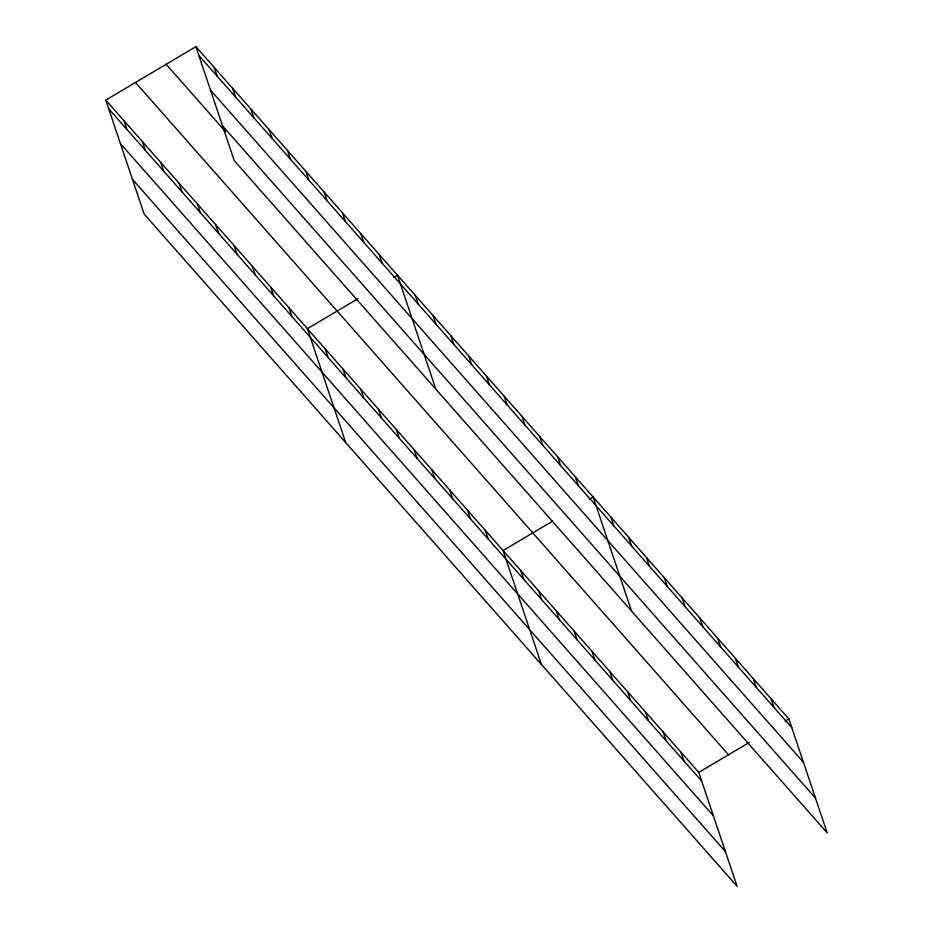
<?xml version="1.0" encoding="UTF-8"?>
<svg xmlns="http://www.w3.org/2000/svg" width="933" height="933" viewBox="0 0 933 933"><rect width="100%" height="100%" fill="white"/><g stroke="black" fill="none" stroke-linecap="round" stroke-linejoin="round"><path stroke-width="1.4" d="M105.791 100.099L698.77 772.396L737.117 886.35L144.137 214.054L105.791 100.099L195.883 46.65L788.863 718.946L827.209 832.901L234.23 160.604L195.883 46.65M357.957 298.688L307.4 328.684L345.746 442.639M393.784 277.439L397.493 275.235L435.851 389.189M552.418 521.267L503.085 550.54L541.432 664.494M589.469 499.295L593.178 497.091L631.536 611.045M698.77 772.396L749.327 742.4M785.154 721.151L788.863 718.946M198.799 55.327L791.79 727.623M210.496 90.069L803.476 762.366M222.544 125.862L815.524 798.158M166.156 64.284L225.716 131.821M135.518 82.466L728.498 754.762M108.706 108.776L701.686 781.073M120.392 143.519L713.383 815.815M132.439 179.311L725.431 851.607M771.078 698.782L773.993 707.459M753.281 678.606L756.208 687.294M735.496 658.441L738.423 667.118M717.71 638.277L720.626 646.954M699.913 618.101L702.841 626.778M682.128 597.936L685.055 606.613M664.343 577.76L667.258 586.449M646.546 557.596L649.473 566.273M628.76 537.431L631.676 546.108M610.975 517.255L613.891 525.944M680.973 752.231L683.901 760.908M663.188 732.055L666.115 740.744M575.393 476.926L578.308 485.603M645.403 711.891L648.318 720.568M557.607 456.75L560.523 465.427M627.606 691.726L630.533 700.403M539.81 436.586L542.738 445.263M609.82 671.55L612.748 680.227M522.025 416.41L524.941 425.098M592.035 651.386L594.951 660.063M504.228 396.245L507.155 404.922M574.238 631.209L577.165 639.898M486.443 376.081L489.37 384.758M556.453 611.045L559.368 619.722M468.658 355.905L471.573 364.581M538.668 590.881L541.583 599.557M450.861 335.74L453.788 344.417M520.871 570.704L523.798 579.393M433.075 315.564L435.991 324.252M415.29 295.399L418.206 304.076M485.3 530.376L488.216 539.052M467.503 510.199L470.43 518.876M379.171 254.452L382.087 263.129M449.718 490.035L452.633 498.712M360.838 233.67L363.765 242.347M431.921 469.859L434.848 478.547M342.516 212.887L345.432 221.576M414.135 449.694L417.063 458.371M324.183 192.116L327.098 200.793M396.35 429.53L399.266 438.207M305.849 171.334L308.776 180.011M378.553 409.354L381.48 418.031M287.527 150.551L290.443 159.228M360.768 389.189L363.683 397.866M269.194 129.769L272.121 138.446M342.982 369.013L345.898 377.702M250.872 108.986L253.788 117.675M325.185 348.849L328.113 357.526M232.539 88.215L235.466 96.892M214.205 67.433L217.132 76.109M289.067 307.902L291.994 316.579M270.745 287.119L273.661 295.796M252.411 266.337L255.339 275.025M234.09 245.566L237.005 254.243M215.756 224.783L218.672 233.46M197.423 204L200.35 212.677M179.101 183.218L182.017 191.895M160.768 162.435L163.695 171.124M142.446 141.664L145.361 150.341M124.112 120.882L127.04 129.559"/></g></svg>
